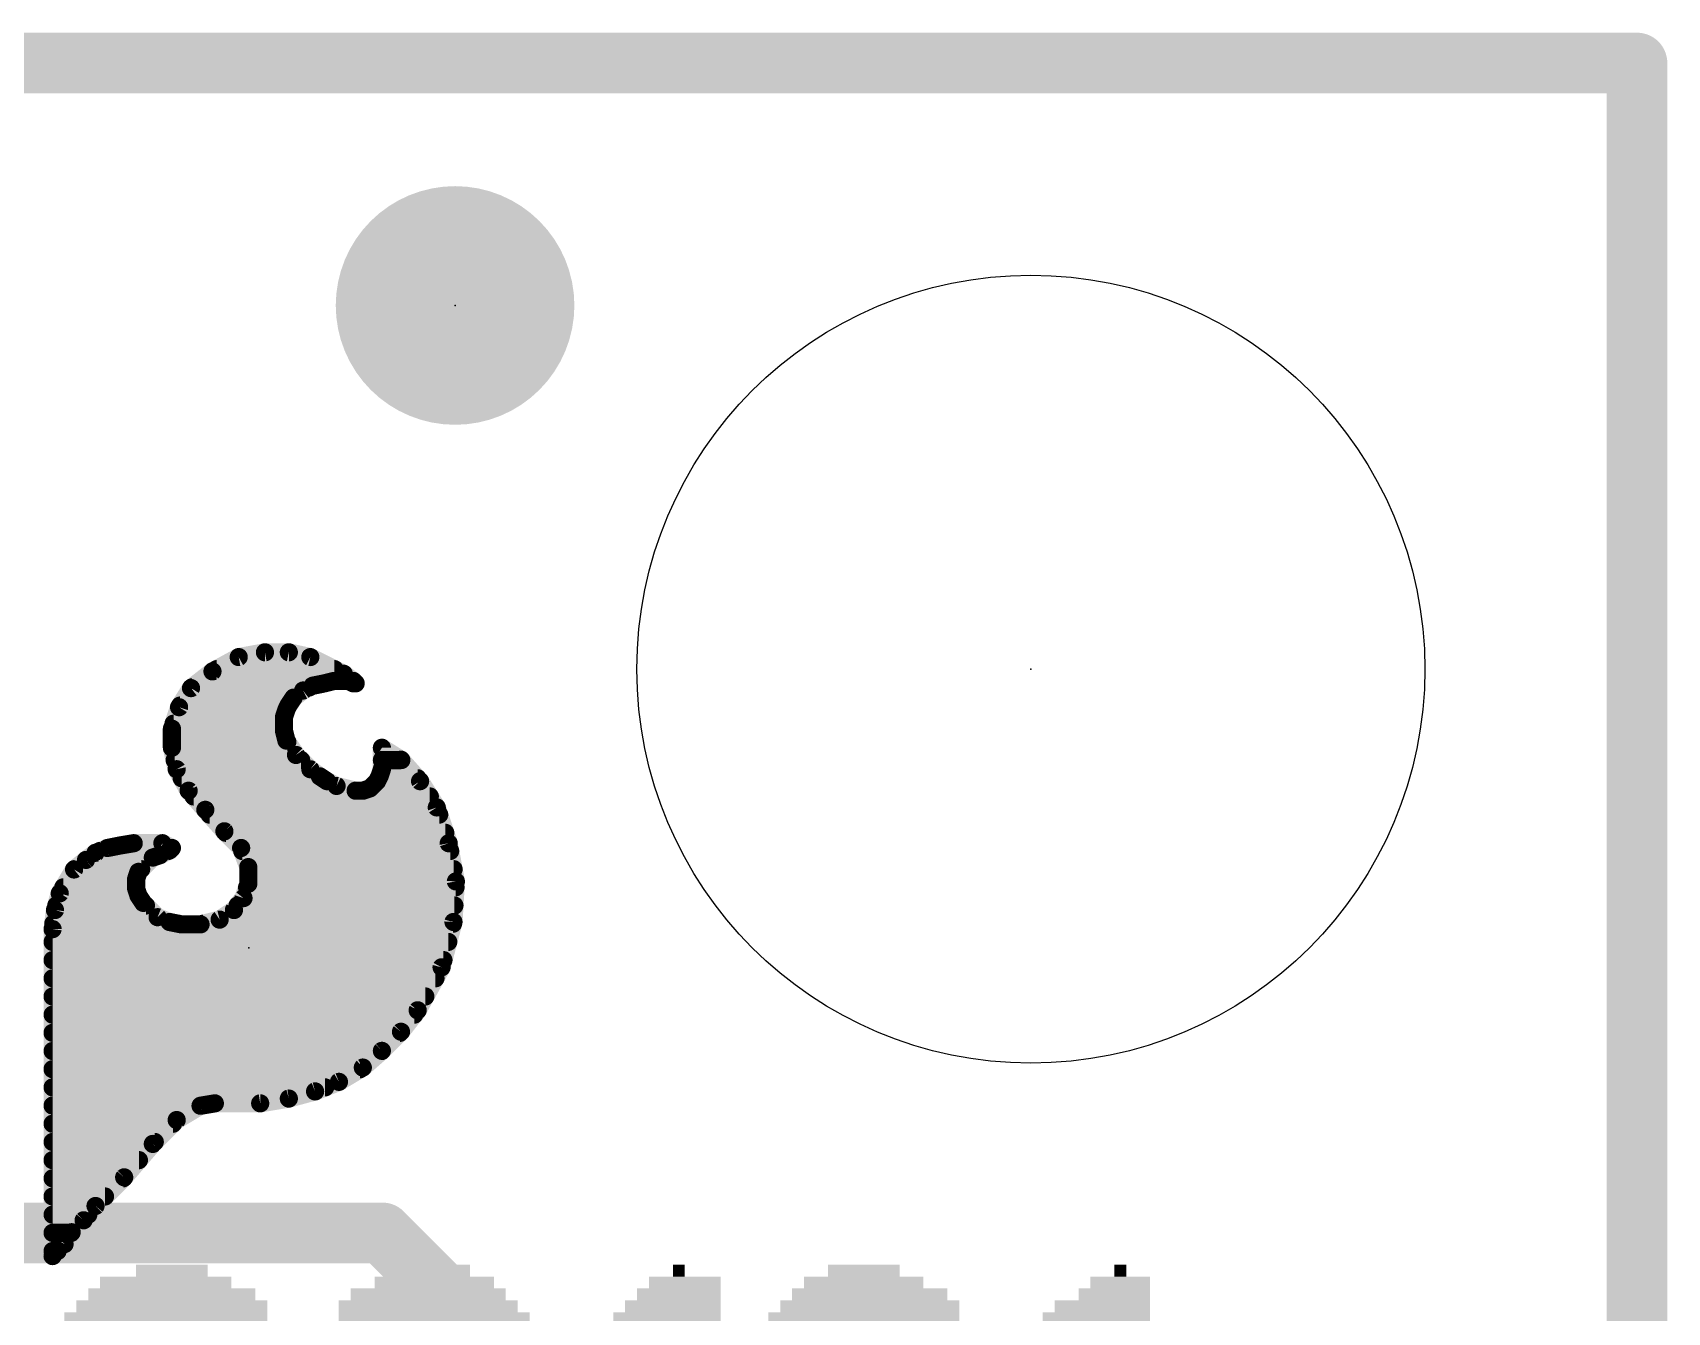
# Model space of a CAD drawing. Extents: x -23 to 84, y -20 to 26.
# Drawn here: x 18.68 to 25.53, y 20.16 to 25.53 of the extents above; entities that cross this region are included whole.
import ezdxf

# ---------------------------------------------------------------- set-up
doc = ezdxf.new("R2010")
doc.units = 0
for name, color, linetype in [('1', 12, 'CONTINUOUS'), ('16', 132, 'CONTINUOUS'), ('20', 53, 'CONTINUOUS'), ('21', 41, 'CONTINUOUS'), ('23', 53, 'CONTINUOUS'), ('24', 53, 'CONTINUOUS')]:
    doc.layers.add(name, color=color, linetype=linetype)

# ---------------------------------------------------------------- blocks, each defined once
blk = doc.blocks.new('PIE')
at = {"const_width": 0.5}
blk.add_lwpolyline([(0, -0.25, 1), (0, 0.25, 1), (0, -0.25)], format="xyb", dxfattribs=at)
blk = doc.blocks.new('RECT')
blk.add_solid([(-0.5, -0.5), (0.5, -0.5), (-0.5, 0.5), (0.5, 0.5)])

msp = doc.modelspace()

# ---------------------------------------------------------------- linework, layer by layer
at = {"layer": '1', "const_width": 0.254}
for points in [[(25.4, 25.4), (0, 25.4)], [(25.4, 0), (25.4, 25.4)], [(14.5288, 20.4978), (20.1422, 20.4978)], [(20.1422, 20.4978), (21.59, 19.05)]]:
    msp.add_lwpolyline(points, dxfattribs=at)
at = {"layer": '1', "const_width": 0.127}
for points in [[(25.4635, 25.4, 1), (25.3365, 25.4)], [(25.4, 25.3365, 1), (25.4, 25.4635)], [(20.1871, 20.5427, 1), (20.0973, 20.4529)], [(20.1422, 20.4343, 1), (20.1422, 20.5613)]]:
    msp.add_lwpolyline(points, format="xyb", dxfattribs=at)
at = {"layer": '16', "const_width": 0.254}
for points in [[(25.4, 25.4), (0, 25.4)], [(25.4, 0), (25.4, 25.4)]]:
    msp.add_lwpolyline(points, dxfattribs=at)
at = {"layer": '16', "const_width": 0.127}
for points in [[(25.4635, 25.4, 1), (25.3365, 25.4)], [(25.4, 25.3365, 1), (25.4, 25.4635)]]:
    msp.add_lwpolyline(points, format="xyb", dxfattribs=at)
at = {"layer": '20', "const_width": 0.2032}
for points in [[(0, 25.4), (25.4, 25.4)], [(25.4, 25.4), (25.4, 0)]]:
    msp.add_lwpolyline(points, dxfattribs=at)
at = {"layer": '20', "const_width": 0.1016}
for points in [[(25.4508, 25.4, 1), (25.3492, 25.4)], [(25.4, 25.3492, 1), (25.4, 25.4508)]]:
    msp.add_lwpolyline(points, format="xyb", dxfattribs=at)
at = {"layer": '20'}
msp.add_circle((22.86, 22.86), 1.651, dxfattribs=at)
at = {"layer": '21', "const_width": 0.0762}
for points in [[(19.5404, 22.9106), (19.4304, 22.8506)], [(19.6504, 22.9306), (19.5404, 22.9106)], [(19.7504, 22.9306), (19.6504, 22.9306)], [(19.8404, 22.9106), (19.7504, 22.9306)], [(19.9804, 22.8406), (19.8404, 22.9106)], [(19.4304, 22.8506), (19.3404, 22.7806)], [(19.4476, 22.86), (19.9416, 22.86)], [(19.3404, 22.7806), (19.2904, 22.7006)], [(19.3445, 22.7838), (19.8368, 22.7838)], [(19.8104, 22.7706), (19.8504, 22.7906)], [(19.8504, 22.7906), (19.9004, 22.8006)], [(19.9004, 22.8006), (19.9404, 22.8106)], [(19.9404, 22.8106), (20.0004, 22.8106)], [(20.0204, 22.8106), (19.9804, 22.8406)], [(20.0004, 22.8106), (20.0204, 22.8006)], [(20.0304, 22.8006), (20.0204, 22.8106)], [(20.0204, 22.8006), (20.0304, 22.8006)], [(19.2948, 22.7076), (19.7489, 22.7076)], [(19.7404, 22.6906), (19.7504, 22.7106)], [(19.7504, 22.7106), (19.7704, 22.7406)], [(19.7704, 22.7406), (19.8104, 22.7706)], [(19.2904, 22.7006), (19.2604, 22.6106)], [(19.7304, 22.6606), (19.7404, 22.6906)], [(19.7304, 22.6006), (19.7304, 22.6606)], [(19.2604, 22.6106), (19.2604, 22.5306)], [(19.2673, 22.6314), (19.7304, 22.6314)], [(19.7404, 22.5606), (19.7304, 22.6006)], [(19.2604, 22.5552), (19.744, 22.5552)], [(19.2604, 22.5306), (19.2804, 22.4406)], [(19.7804, 22.5006), (19.7404, 22.5606)], [(19.8404, 22.4406), (19.7804, 22.5006)], [(20.1404, 22.5306), (20.1404, 22.4406)], [(20.2204, 22.4806), (20.1404, 22.5306)], [(19.2719, 22.479), (19.802, 22.479)], [(19.2804, 22.4406), (19.3304, 22.3506)], [(19.8804, 22.4106), (19.8404, 22.4406)], [(20.1404, 22.4406), (20.1304, 22.4106)], [(20.1404, 22.479), (20.2218, 22.479)], [(20.3004, 22.3906), (20.2204, 22.4806)], [(19.3014, 22.4028), (19.8921, 22.4028)], [(19.9104, 22.3906), (19.8804, 22.4106)], [(19.9504, 22.3706), (19.9104, 22.3906)], [(20.0304, 22.3506), (19.9504, 22.3706)], [(20.1204, 22.3906), (20.0904, 22.3606)], [(20.1304, 22.4106), (20.1204, 22.3906)], [(20.1265, 22.4028), (20.2896, 22.4028)], [(20.3704, 22.2806), (20.3004, 22.3906)], [(19.3304, 22.3506), (19.4004, 22.2706)], [(19.3514, 22.3266), (20.3411, 22.3266)], [(20.0604, 22.3506), (20.0304, 22.3506)], [(20.0904, 22.3606), (20.0604, 22.3506)], [(19.4004, 22.2706), (19.4804, 22.1806)], [(19.4184, 22.2504), (20.3805, 22.2504)], [(20.4204, 22.1306), (20.3704, 22.2806)], [(19.4804, 22.1806), (19.5504, 22.1106)], [(19.4868, 22.1742), (20.4059, 22.1742)], [(18.9404, 22.0906), (18.9004, 22.0606)], [(18.9904, 22.1106), (18.9404, 22.0906)], [(18.9589, 22.098), (19.2452, 22.098)], [(19.0404, 22.1206), (18.9904, 22.1106)], [(19.1004, 22.1306), (19.0404, 22.1206)], [(19.2204, 22.1306), (19.1004, 22.1306)], [(19.2104, 22.0806), (19.2504, 22.1006)], [(19.2604, 22.1106), (19.2204, 22.1306)], [(19.2504, 22.1006), (19.2604, 22.1106)], [(19.5504, 22.1106), (19.5804, 22.0306)], [(19.5551, 22.098), (20.4265, 22.098)], [(20.4504, 21.9706), (20.4204, 22.1306)], [(18.8504, 22.0206), (18.7904, 21.9206)], [(18.9004, 22.0606), (18.8504, 22.0206)], [(18.8519, 22.0218), (19.1316, 22.0218)], [(19.1204, 22.0106), (19.1804, 22.0706)], [(19.1804, 22.0706), (19.2104, 22.0806)], [(19.5804, 22.0306), (19.5804, 21.9606)], [(19.5804, 22.0218), (20.4408, 22.0218)], [(19.1104, 21.9806), (19.1204, 22.0106)], [(19.1104, 21.9406), (19.1104, 21.9806)], [(19.5804, 21.9606), (19.5604, 21.9006)], [(20.4404, 21.8006), (20.4504, 21.9706)], [(18.7904, 21.9206), (18.7704, 21.8506)], [(18.8054, 21.9456), (19.1104, 21.9456)], [(19.1204, 21.9106), (19.1104, 21.9406)], [(19.1404, 21.8806), (19.1204, 21.9106)], [(19.5604, 21.9006), (19.5204, 21.8506)], [(19.5754, 21.9456), (20.4489, 21.9456)], [(18.7704, 21.8506), (18.7604, 21.7706)], [(18.7758, 21.8694), (19.1516, 21.8694)], [(19.2004, 21.8206), (19.1404, 21.8806)], [(19.2504, 21.8006), (19.2004, 21.8206)], [(19.5204, 21.8506), (19.4604, 21.8106)], [(19.5354, 21.8694), (20.4444, 21.8694)], [(18.7604, 21.7706), (18.7604, 20.4006)], [(18.7632, 21.7932), (19.2874, 21.7932)], [(19.3004, 21.7906), (19.2504, 21.8006)], [(19.3804, 21.7906), (19.3004, 21.7906)], [(19.4604, 21.8106), (19.3804, 21.7906)], [(19.3908, 21.7932), (20.4384, 21.7932)], [(20.3904, 21.6106), (20.4404, 21.8006)], [(18.7604, 21.717), (20.4184, 21.717)], [(18.7604, 21.6408), (20.3983, 21.6408)], [(20.2904, 21.4306), (20.3904, 21.6106)], [(18.7604, 21.5646), (20.3648, 21.5646)], [(18.7604, 21.4884), (20.3225, 21.4884)], [(18.7604, 21.4122), (20.2761, 21.4122)], [(20.2204, 21.3406), (20.2904, 21.4306)], [(18.7604, 21.336), (20.2158, 21.336)], [(20.1404, 21.2606), (20.2204, 21.3406)], [(18.7604, 21.2598), (20.1395, 21.2598)], [(20.0604, 21.1906), (20.1404, 21.2606)], [(18.7604, 21.1836), (20.0487, 21.1836)], [(19.8604, 21.0906), (19.9604, 21.1306)], [(19.9604, 21.1306), (20.0604, 21.1906)], [(18.7604, 21.1074), (19.9024, 21.1074)], [(19.6304, 21.0406), (19.7504, 21.0606)], [(19.7504, 21.0606), (19.8604, 21.0906)], [(18.7604, 21.0312), (19.384, 21.0312)], [(19.2804, 20.9706), (19.3804, 21.0306)], [(19.3804, 21.0306), (19.4404, 21.0406)], [(19.4404, 21.0406), (19.6304, 21.0406)], [(18.7604, 20.955), (19.2648, 20.955)], [(19.1804, 20.8706), (19.2804, 20.9706)], [(18.7604, 20.8788), (19.1886, 20.8788)], [(19.0604, 20.7306), (19.1804, 20.8706)], [(18.7604, 20.8026), (19.1221, 20.8026)], [(18.7604, 20.7264), (19.0562, 20.7264)], [(18.9404, 20.6106), (19.0604, 20.7306)], [(18.7604, 20.6502), (18.98, 20.6502)], [(18.8904, 20.5506), (18.9404, 20.6106)], [(18.7604, 20.574), (18.9099, 20.574)], [(18.8404, 20.5006), (18.8904, 20.5506)], [(18.7604, 20.4978), (18.8387, 20.4978)], [(18.7604, 20.4006), (18.8104, 20.4506)], [(18.8104, 20.4506), (18.8404, 20.5006)], [(18.7604, 20.4216), (18.7814, 20.4216)]]:
    msp.add_lwpolyline(points, dxfattribs=at)
at = {"layer": '21', "const_width": 0.0381}
for points in [[(19.537, 22.9293, 1), (19.5438, 22.8919)], [(19.5495, 22.8939, 1), (19.5313, 22.9273)], [(19.6504, 22.9497, 1), (19.6504, 22.9116)], [(19.6538, 22.9119, 1), (19.647, 22.9493)], [(19.7545, 22.9492, 1), (19.7463, 22.912)], [(19.7504, 22.9116, 1), (19.7504, 22.9497)], [(19.8489, 22.9276, 1), (19.8319, 22.8936)], [(19.8363, 22.892, 1), (19.8445, 22.9292)], [(19.4213, 22.8673, 1), (19.4395, 22.8339)], [(19.4421, 22.8356, 1), (19.4187, 22.8656)], [(19.4476, 22.879, 1), (19.4476, 22.8409)], [(19.9416, 22.8409, 1), (19.9416, 22.879)], [(19.3287, 22.7956, 1), (19.3521, 22.7656)], [(19.3566, 22.7705, 1), (19.3242, 22.7907)], [(19.3445, 22.8028, 1), (19.3445, 22.7647)], [(19.8467, 22.8093, 1), (19.8541, 22.7719)], [(19.8368, 22.7647, 1), (19.8368, 22.8028)], [(19.8589, 22.7736, 1), (19.8419, 22.8076)], [(19.8958, 22.8191, 1), (19.905, 22.7821)], [(19.9041, 22.7819, 1), (19.8967, 22.8193)], [(19.9404, 22.8297, 1), (19.9404, 22.7916)], [(19.945, 22.7921, 1), (19.9358, 22.8291)], [(19.9918, 22.8558, 1), (19.969, 22.8254)], [(19.9719, 22.8236, 1), (19.9889, 22.8576)], [(20.0089, 22.8276, 1), (19.9919, 22.7936)], [(20.0004, 22.7916, 1), (20.0004, 22.8297)], [(20.0339, 22.8241, 1), (20.0069, 22.7971)], [(20.0204, 22.8197, 1), (20.0204, 22.7816)], [(20.009, 22.7954, 1), (20.0318, 22.8258)], [(20.0119, 22.7836, 1), (20.0289, 22.8176)], [(20.0169, 22.7871, 1), (20.0439, 22.8141)], [(20.0304, 22.7816, 1), (20.0304, 22.8197)], [(19.2948, 22.7266, 1), (19.2948, 22.6885)], [(19.7674, 22.7021, 1), (19.7334, 22.7191)], [(19.7489, 22.6885, 1), (19.7489, 22.7266)], [(19.759, 22.7558, 1), (19.7818, 22.7254)], [(19.7863, 22.73, 1), (19.7545, 22.7512)], [(19.8019, 22.7876, 1), (19.8189, 22.7536)], [(19.8218, 22.7554, 1), (19.799, 22.7858)], [(19.2742, 22.7107, 1), (19.3066, 22.6905)], [(19.3085, 22.6946, 1), (19.2723, 22.7066)], [(19.7494, 22.6606, 1), (19.7113, 22.6606)], [(19.7123, 22.6666, 1), (19.7485, 22.6546)], [(19.7234, 22.6991, 1), (19.7574, 22.6821)], [(19.7585, 22.6846, 1), (19.7223, 22.6966)], [(19.7345, 22.7212, 1), (19.7663, 22.7)], [(19.2795, 22.6106, 1), (19.2414, 22.6106)], [(19.2423, 22.6166, 1), (19.2785, 22.6046)], [(19.2673, 22.6505, 1), (19.2673, 22.6124)], [(19.7489, 22.6052, 1), (19.7119, 22.596)], [(19.7113, 22.6006, 1), (19.7494, 22.6006)], [(19.7304, 22.6124, 1), (19.7304, 22.6505)], [(19.2604, 22.5743, 1), (19.2604, 22.5362)], [(19.279, 22.5347, 1), (19.2418, 22.5265)], [(19.2414, 22.5306, 1), (19.2795, 22.5306)], [(19.7563, 22.5712, 1), (19.7245, 22.55)], [(19.7219, 22.556, 1), (19.7589, 22.5652)], [(19.744, 22.5362, 1), (19.744, 22.5743)], [(19.7939, 22.5141, 1), (19.7669, 22.4871)], [(20.1594, 22.5306, 1), (20.1213, 22.5306)], [(20.1505, 22.5468, 1), (20.1303, 22.5144)], [(19.2719, 22.4981, 1), (19.2719, 22.46)], [(19.2971, 22.4499, 1), (19.2637, 22.4313)], [(19.7645, 22.49, 1), (19.7963, 22.5112)], [(19.802, 22.46, 1), (19.802, 22.4981)], [(19.8518, 22.4558, 1), (19.829, 22.4254)], [(19.8269, 22.4271, 1), (19.8539, 22.4541)], [(20.1404, 22.4981, 1), (20.1404, 22.46)], [(20.1585, 22.4346, 1), (20.1223, 22.4466)], [(20.2346, 22.4933, 1), (20.2062, 22.4679)], [(20.2103, 22.4644, 1), (20.2305, 22.4968)], [(20.2218, 22.46, 1), (20.2218, 22.4981)], [(19.2618, 22.4365, 1), (19.299, 22.4447)], [(19.3014, 22.4219, 1), (19.3014, 22.3838)], [(19.891, 22.4265, 1), (19.8698, 22.3947)], [(19.869, 22.3954, 1), (19.8918, 22.4258)], [(19.9189, 22.4076, 1), (19.9019, 22.3736)], [(19.8921, 22.3838, 1), (19.8921, 22.4219)], [(19.8998, 22.3747, 1), (19.921, 22.4065)], [(19.955, 22.3891, 1), (19.9458, 22.3521)], [(19.9419, 22.3536, 1), (19.9589, 22.3876)], [(20.1034, 22.3991, 1), (20.1374, 22.3821)], [(20.1339, 22.3771, 1), (20.1069, 22.4041)], [(20.1265, 22.4219, 1), (20.1265, 22.3838)], [(20.1123, 22.4166, 1), (20.1485, 22.4046)], [(20.1474, 22.4021, 1), (20.1134, 22.4191)], [(20.1213, 22.4406, 1), (20.1594, 22.4406)], [(20.3165, 22.4008, 1), (20.2843, 22.3804)], [(20.2862, 22.3779, 1), (20.3146, 22.4033)], [(20.2896, 22.3838, 1), (20.2896, 22.4219)], [(19.3447, 22.3631, 1), (19.3161, 22.3381)], [(19.3137, 22.3413, 1), (19.3471, 22.3599)], [(19.3514, 22.3457, 1), (19.3514, 22.3076)], [(20.0304, 22.3697, 1), (20.0304, 22.3316)], [(20.0258, 22.3321, 1), (20.035, 22.3691)], [(20.0544, 22.3687, 1), (20.0664, 22.3325)], [(20.0604, 22.3316, 1), (20.0604, 22.3697)], [(20.0769, 22.3741, 1), (20.1039, 22.3471)], [(20.0964, 22.3425, 1), (20.0844, 22.3787)], [(20.3411, 22.3076, 1), (20.3411, 22.3457)], [(19.4146, 22.2833, 1), (19.3862, 22.2579)], [(19.3861, 22.2581, 1), (19.4147, 22.2831)], [(19.4184, 22.2695, 1), (19.4184, 22.2314)], [(20.3885, 22.2866, 1), (20.3523, 22.2746)], [(20.3543, 22.2704, 1), (20.3865, 22.2908)], [(20.3805, 22.2314, 1), (20.3805, 22.2695)], [(19.4939, 22.1941, 1), (19.4669, 22.1671)], [(19.4662, 22.1679, 1), (19.4946, 22.1933)], [(19.4868, 22.1933, 1), (19.4868, 22.1552)], [(20.4059, 22.1552, 1), (20.4059, 22.1933)], [(18.9333, 22.1083, 1), (18.9475, 22.0729)], [(18.9518, 22.0754, 1), (18.929, 22.1058)], [(18.9589, 22.1171, 1), (18.9589, 22.079)], [(18.9867, 22.1293, 1), (18.9941, 22.0919)], [(18.9975, 22.0929, 1), (18.9833, 22.1283)], [(19.0373, 22.1394, 1), (19.0435, 22.1018)], [(19.0441, 22.1019, 1), (19.0367, 22.1393)], [(19.1004, 22.1497, 1), (19.1004, 22.1116)], [(19.1035, 22.1118, 1), (19.0973, 22.1494)], [(19.2289, 22.1476, 1), (19.2119, 22.1136)], [(19.2204, 22.1116, 1), (19.2204, 22.1497)], [(19.2369, 22.1141, 1), (19.2639, 22.0871)], [(19.2589, 22.0836, 1), (19.2419, 22.1176)], [(19.2452, 22.079, 1), (19.2452, 22.1171)], [(19.2739, 22.0971, 1), (19.2469, 22.1241)], [(19.2519, 22.0936, 1), (19.2689, 22.1276)], [(19.5682, 22.1173, 1), (19.5326, 22.1039)], [(19.5551, 22.1171, 1), (19.5551, 22.079)], [(19.5369, 22.0971, 1), (19.5639, 22.1241)], [(20.4391, 22.1341, 1), (20.4017, 22.1271)], [(20.4023, 22.1246, 1), (20.4385, 22.1366)], [(20.4265, 22.079, 1), (20.4265, 22.1171)], [(18.8519, 22.0409, 1), (18.8519, 22.0028)], [(18.8667, 22.0108, 1), (18.8341, 22.0304)], [(18.889, 22.0758, 1), (18.9118, 22.0454)], [(18.9123, 22.0457, 1), (18.8885, 22.0755)], [(19.1316, 22.0028, 1), (19.1316, 22.0409)], [(19.1744, 22.0887, 1), (19.1864, 22.0525)], [(19.1939, 22.0571, 1), (19.1669, 22.0841)], [(19.2019, 22.0976, 1), (19.2189, 22.0636)], [(19.2164, 22.0625, 1), (19.2044, 22.0987)], [(19.5995, 22.0306, 1), (19.5614, 22.0306)], [(19.5804, 22.0409, 1), (19.5804, 22.0028)], [(20.4408, 22.0028, 1), (20.4408, 22.0409)], [(18.8385, 22.0355, 1), (18.8623, 22.0057)], [(19.0923, 21.9866, 1), (19.1285, 21.9746)], [(19.1295, 21.9806, 1), (19.0914, 21.9806)], [(19.1069, 22.0241, 1), (19.1339, 21.9971)], [(19.1385, 22.0046, 1), (19.1023, 22.0166)], [(19.5985, 21.9546, 1), (19.5623, 21.9666)], [(19.5626, 22.0239, 1), (19.5982, 22.0373)], [(20.4694, 21.9695, 1), (20.4314, 21.9717)], [(20.4317, 21.9671, 1), (20.4691, 21.9741)], [(18.7741, 21.9304, 1), (18.8067, 21.9108)], [(18.8087, 21.9154, 1), (18.7721, 21.9258)], [(18.8054, 21.9647, 1), (18.8054, 21.9266)], [(19.1285, 21.9466, 1), (19.0923, 21.9346)], [(19.0914, 21.9406, 1), (19.1295, 21.9406)], [(19.1363, 21.9212, 1), (19.1045, 21.9)], [(19.1023, 21.9046, 1), (19.1385, 21.9166)], [(19.1104, 21.9266, 1), (19.1104, 21.9647)], [(19.5423, 21.9066, 1), (19.5785, 21.8946)], [(19.5753, 21.8887, 1), (19.5455, 21.9125)], [(19.5754, 21.9647, 1), (19.5754, 21.9266)], [(19.5614, 21.9606, 1), (19.5995, 21.9606)], [(20.4489, 21.9266, 1), (20.4489, 21.9647)], [(18.7521, 21.8558, 1), (18.7887, 21.8454)], [(18.7893, 21.8482, 1), (18.7515, 21.853)], [(18.7758, 21.8885, 1), (18.7758, 21.8504)], [(19.1539, 21.8941, 1), (19.1269, 21.8671)], [(19.1245, 21.87, 1), (19.1563, 21.8912)], [(19.1516, 21.8504, 1), (19.1516, 21.8885)], [(19.2075, 21.8383, 1), (19.1933, 21.8029)], [(19.1869, 21.8071, 1), (19.2139, 21.8341)], [(19.5055, 21.8625, 1), (19.5353, 21.8387)], [(19.531, 21.8347, 1), (19.5098, 21.8665)], [(19.5354, 21.8885, 1), (19.5354, 21.8504)], [(20.4444, 21.8504, 1), (20.4444, 21.8885)], [(18.7795, 21.7706, 1), (18.7414, 21.7706)], [(18.7415, 21.773, 1), (18.7793, 21.7682)], [(18.7632, 21.8123, 1), (18.7632, 21.7742)], [(19.2541, 21.8193, 1), (19.2467, 21.7819)], [(19.2433, 21.7829, 1), (19.2575, 21.8183)], [(19.3004, 21.8097, 1), (19.3004, 21.7716)], [(19.2874, 21.7742, 1), (19.2874, 21.8123)], [(19.2967, 21.7719, 1), (19.3041, 21.8093)], [(19.3758, 21.8091, 1), (19.385, 21.7721)], [(19.3908, 21.8123, 1), (19.3908, 21.7742)], [(19.3804, 21.7716, 1), (19.3804, 21.8097)], [(19.4498, 21.8265, 1), (19.471, 21.7947)], [(19.465, 21.7921, 1), (19.4558, 21.8291)], [(20.4214, 21.8017, 1), (20.4594, 21.7995)], [(20.4588, 21.7958, 1), (20.422, 21.8054)], [(20.4384, 21.7742, 1), (20.4384, 21.8123)], [(18.7604, 21.7361, 1), (18.7604, 21.698)], [(20.4184, 21.698, 1), (20.4184, 21.7361)], [(18.7604, 21.6599, 1), (18.7604, 21.6218)], [(20.4071, 21.6013, 1), (20.3737, 21.6199)], [(20.3983, 21.6218, 1), (20.3983, 21.6599)], [(18.7604, 21.5837, 1), (18.7604, 21.5456)], [(20.3648, 21.5456, 1), (20.3648, 21.5837)], [(20.372, 21.6154, 1), (20.4088, 21.6058)], [(18.7604, 21.5075, 1), (18.7604, 21.4694)], [(20.3225, 21.4694, 1), (20.3225, 21.5075)], [(18.7604, 21.4313, 1), (18.7604, 21.3932)], [(20.2737, 21.4399, 1), (20.3071, 21.4213)], [(20.3054, 21.4189, 1), (20.2754, 21.4423)], [(20.2761, 21.3932, 1), (20.2761, 21.4313)], [(18.7604, 21.3551, 1), (18.7604, 21.317)], [(20.2339, 21.3271, 1), (20.2069, 21.3541)], [(20.2158, 21.317, 1), (20.2158, 21.3551)], [(20.2054, 21.3523, 1), (20.2354, 21.3289)], [(18.7604, 21.2789, 1), (18.7604, 21.2408)], [(20.1269, 21.2741, 1), (20.1539, 21.2471)], [(20.1529, 21.2463, 1), (20.1279, 21.2749)], [(20.1395, 21.2408, 1), (20.1395, 21.2789)], [(18.7604, 21.2027, 1), (18.7604, 21.1646)], [(19.9675, 21.1129, 1), (19.9533, 21.1483)], [(20.0479, 21.2049, 1), (20.0729, 21.1763)], [(20.0487, 21.1646, 1), (20.0487, 21.2027)], [(20.0702, 21.1743, 1), (20.0506, 21.2069)], [(18.7604, 21.1265, 1), (18.7604, 21.0884)], [(19.7454, 21.079, 1), (19.7554, 21.0422)], [(19.7535, 21.0418, 1), (19.7473, 21.0794)], [(19.8533, 21.1083, 1), (19.8675, 21.0729)], [(19.8654, 21.0722, 1), (19.8554, 21.109)], [(19.9024, 21.0884, 1), (19.9024, 21.1265)], [(19.9506, 21.1469, 1), (19.9702, 21.1143)], [(18.7604, 21.0503, 1), (18.7604, 21.0122)], [(19.3773, 21.0494, 1), (19.3835, 21.0118)], [(19.3902, 21.0143, 1), (19.3706, 21.0469)], [(19.384, 21.0122, 1), (19.384, 21.0503)], [(19.4404, 21.0597, 1), (19.4404, 21.0216)], [(19.4435, 21.0218, 1), (19.4373, 21.0594)], [(19.6273, 21.0594, 1), (19.6335, 21.0218)], [(19.6304, 21.0216, 1), (19.6304, 21.0597)], [(18.7604, 20.9741, 1), (18.7604, 20.936)], [(19.2706, 20.9869, 1), (19.2902, 20.9543)], [(19.2648, 20.936, 1), (19.2648, 20.9741)], [(19.2939, 20.9571, 1), (19.2669, 20.9841)], [(18.7604, 20.8979, 1), (18.7604, 20.8598)], [(19.1669, 20.8841, 1), (19.1939, 20.8571)], [(19.1949, 20.8582, 1), (19.1659, 20.883)], [(19.1886, 20.8598, 1), (19.1886, 20.8979)], [(18.7604, 20.8217, 1), (18.7604, 20.7836)], [(19.1221, 20.7836, 1), (19.1221, 20.8217)], [(18.7604, 20.7455, 1), (18.7604, 20.7074)], [(19.0459, 20.743, 1), (19.0749, 20.7182)], [(19.0739, 20.7171, 1), (19.0469, 20.7441)], [(19.0562, 20.7074, 1), (19.0562, 20.7455)], [(18.7604, 20.6693, 1), (18.7604, 20.6312)], [(18.98, 20.6312, 1), (18.98, 20.6693)], [(18.9269, 20.6241, 1), (18.9539, 20.5971)], [(18.955, 20.5984, 1), (18.9258, 20.6228)], [(18.7604, 20.5931, 1), (18.7604, 20.555)], [(18.8758, 20.5628, 1), (18.905, 20.5384)], [(18.9039, 20.5371, 1), (18.8769, 20.5641)], [(18.9099, 20.555, 1), (18.9099, 20.5931)], [(18.7604, 20.5169, 1), (18.7604, 20.4788)], [(18.8239, 20.4371, 1), (18.7969, 20.4641)], [(18.8269, 20.5141, 1), (18.8539, 20.4871)], [(18.8567, 20.4908, 1), (18.8241, 20.5104)], [(18.8387, 20.4788, 1), (18.8387, 20.5169)], [(18.7604, 20.4407, 1), (18.7604, 20.4026)], [(18.7469, 20.4141, 1), (18.7739, 20.3871)], [(18.7414, 20.4006, 1), (18.7795, 20.4006)], [(18.7814, 20.4026, 1), (18.7814, 20.4407)], [(18.7941, 20.4604, 1), (18.8267, 20.4408)]]:
    msp.add_lwpolyline(points, format="xyb", dxfattribs=at)
at = {"layer": '23'}
for p in [(20.447, 24.384), (22.86, 22.86), (19.5834, 21.6916)]:
    msp.add_point(p, dxfattribs=at)
at = {"layer": '24'}
msp.add_point((20.447, 24.384), dxfattribs=at)

# ---------------------------------------------------------------- block references
at = {"layer": '1'}
msp.add_blockref('PIE', (20.447, 24.384), dxfattribs=at)
at = {"layer": '16'}
msp.add_blockref('PIE', (20.447, 24.384), dxfattribs=at)
at = {"layer": '21', "yscale": 0.05}
for p, xscale in [((19.2596, 20.34), 0.3), ((20.3596, 20.34), 0.3), ((21.3846, 20.34), 0.05), ((22.1596, 20.34), 0.3), ((23.2346, 20.34), 0.05), ((19.2346, 20.29), 0.55), ((20.3596, 20.29), 0.5), ((21.4096, 20.29), 0.3), ((22.1596, 20.29), 0.5), ((23.2346, 20.29), 0.25), ((19.2596, 20.19), 0.8), ((19.2596, 20.24), 0.7), ((20.3346, 20.19), 0.75), ((20.3346, 20.24), 0.65), ((21.3596, 20.19), 0.4), ((21.3846, 20.24), 0.35), ((22.1846, 20.19), 0.75), ((22.1846, 20.24), 0.65), ((23.1596, 20.19), 0.4), ((23.2096, 20.24), 0.3), ((19.2346, 20.14), 0.85), ((20.3596, 20.14), 0.8), ((21.3346, 20.14), 0.45), ((22.1596, 20.14), 0.8), ((23.1346, 20.14), 0.45)]:
    msp.add_blockref('RECT', p, dxfattribs=dict(at, xscale=xscale))

doc.saveas('drawing.dxf')
